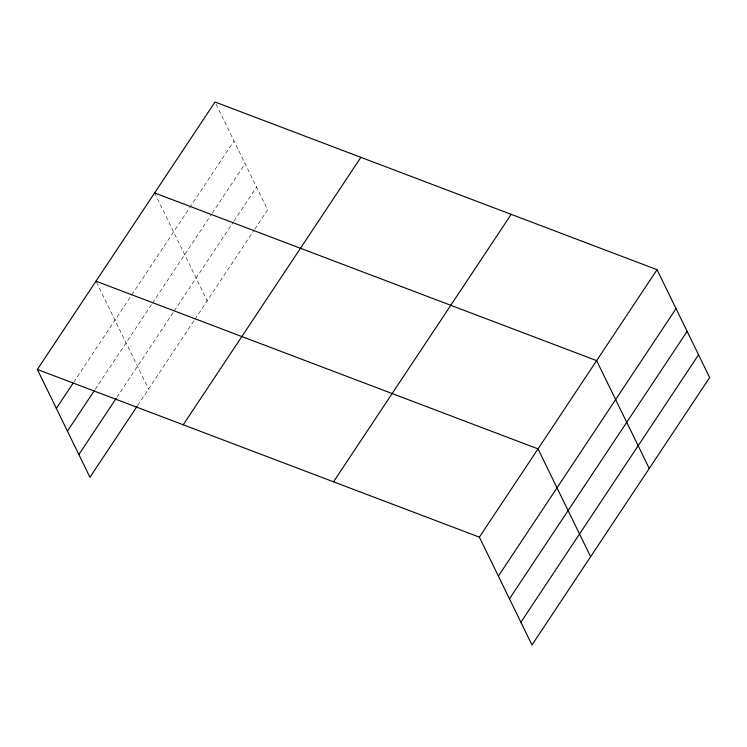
<?xml version="1.0" encoding="UTF-8"?>
<svg xmlns="http://www.w3.org/2000/svg" width="747" height="747" viewBox="0 0 747 747"><rect width="100%" height="100%" fill="white"/><g stroke="black" fill="none" stroke-linecap="round" stroke-linejoin="round"><path stroke-width="0.56" stroke-dasharray="3.73 2.8" d="M73.738 382.221L131.08 295.896M131.724 294.925L189.019 208.665M189.663 207.703L234.007 140.95M95.14 389.439L151.828 304.085M152.472 303.114L211.681 213.987M212.325 213.026L245.091 163.686M116.868 397.339L173.565 311.994M174.21 311.023L233.381 221.934M234.026 220.972L256.52 187.114M137.625 405.528L194.323 320.183M194.967 319.212L254.111 230.16M254.755 229.198L267.613 209.851L215.015 102.003M154.61 192.941L207.199 300.78M96.475 282.226L148.578 389.038"/><path stroke-width="1.12" d="M37.35 369.457L215.015 102.003L657.052 269.695L709.65 377.543L531.985 644.997L479.387 537.149L37.35 369.457L89.948 477.305L136.981 406.499M56.342 408.404L73.094 383.192M67.435 431.14L94.495 390.41M78.855 454.568L116.224 398.31M183.22 424.8L360.885 157.346M333.517 481.815L511.181 214.361M479.387 537.149L657.052 269.695M498.389 576.096L676.044 308.642M509.473 598.833L687.137 331.379M520.902 622.26L698.557 354.806M154.61 192.941L596.648 360.633L649.246 468.472M95.98 281.199L538.017 448.891L590.616 556.73"/></g></svg>
